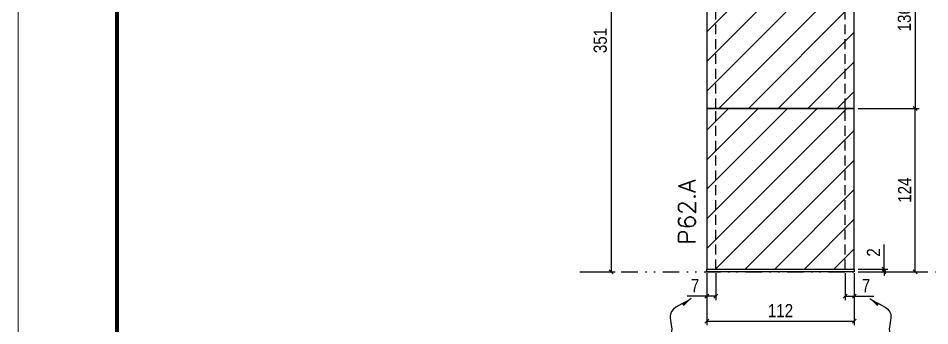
# Model space of a CAD drawing. Extents: x 28748 to 35002, y 14885 to 43501.
# Drawn here: x 31932 to 32624, y 37058 to 37292 of the extents above; entities that cross this region are included whole.
import ezdxf

# ---------------------------------------------------------------- set-up
doc = ezdxf.new("R2010")
doc.units = 0
for name, pattern in [('DASHED', [0.75, 0.5, -0.25]), ('DIVIDE2', [0.625, 0.25, -0.125, 0, -0.125, 0, -0.125]), ('HIDDEN', [0.375, 0.25, -0.125])]:
    doc.linetypes.add(name, pattern=pattern)
for name, color, linetype in [('COTA', 241, 'Continuous'), ('Nível', 160, 'Continuous'), ('Painéis', 200, 'Continuous'), ('Sarrafo de Pressão', 42, 'HIDDEN')]:
    doc.layers.add(name, color=color, linetype=linetype)
for name, color, linetype, lineweight in [('Folhas', 255, 'Continuous', 9), ('Hachura', 251, 'Continuous', 9), ('SARRAFO DE PRESSAO', 251, 'DASHED', 9), ('Texto Seção', 7, 'Continuous', 15)]:
    doc.layers.add(name, color=color, linetype=linetype, lineweight=lineweight)
doc.styles.add('COTA TECNICA', font='techl___.ttf', dxfattribs={"height": 10})
doc.styles.add('COTA TECNICA-50', font='techl___.ttf', dxfattribs={"height": 10})
doc.styles.add('REGUA-120', font='ROMANS.shx', dxfattribs={"height": 15})
doc.styles.get("Standard").update_dxf_attribs({"font": 'arial.ttf'})
doc.dimstyles.new('COTA PAINEL-50', dxfattribs={"dimtxt": 10, "dimasz": 3, "dimexe": 3, "dimexo": 3, "dimgap": 3, "dimtad": 1, "dimdec": 1, "dimzin": 12, "dimdsep": 46, "dimtxsty": 'COTA TECNICA-50', "dimblk1": 'OBLIQUE', "dimblk2": 'OBLIQUE', "dimsah": 1, "dimcen": 0.9, "dimclrd": 4, "dimclre": 4, "dimclrt": 240, "dimadec": 1, "dimazin": 3, "dimtfac": 1, "dimtdec": 1, "dimtmove": 0, "dimatfit": 3, "dimfxl": 1, "dimtolj": 1, "dimtzin": 12, "dimarcsym": 0})
doc.dimstyles.new('PAINEL', dxfattribs={"dimtxt": 10, "dimasz": 3, "dimexe": 3, "dimexo": 3, "dimgap": 3, "dimtad": 1, "dimdec": 1, "dimzin": 12, "dimdsep": 46, "dimtxsty": 'COTA TECNICA', "dimblk1": 'OBLIQUE', "dimblk2": 'OBLIQUE', "dimsah": 1, "dimcen": 0.9, "dimclrd": 4, "dimclre": 4, "dimclrt": 240, "dimadec": 1, "dimazin": 3, "dimtfac": 1, "dimtdec": 1, "dimtmove": 0, "dimatfit": 3, "dimfxl": 1, "dimtolj": 1, "dimtzin": 12, "dimarcsym": 0})
doc.dimstyles.get("Standard").update_dxf_attribs({"dimtxt": 0.18, "dimasz": 0.18, "dimexe": 0.18, "dimexo": 0.0625, "dimgap": 0.09, "dimtad": 0, "dimtih": 1, "dimtoh": 1, "dimdec": 4, "dimzin": 0, "dimdsep": 46, "dimtxsty": 'Standard', "dimcen": 0.09, "dimadec": 0, "dimazin": 0, "dimtfac": 1, "dimtdec": 4, "dimtofl": 0, "dimtmove": 0, "dimatfit": 3, "dimfxl": 1, "dimtolj": 1, "dimtzin": 0, "dimarcsym": 0})

# ---------------------------------------------------------------- blocks, each defined once
blk = doc.blocks.new('9999999999')
at = {"layer": 'Folhas'}
blk.add_lwpolyline([(98138.98, 34190.21), (99623.98, 34190.21), (99623.98, 35240.21), (98138.98, 35240.21)], close=True, dxfattribs=at)
at = {"layer": 'Folhas', "color": 30, "const_width": 3}
blk.add_lwpolyline([(98213.98, 34230.21), (99583.98, 34230.21), (99583.98, 35200.21), (98213.98, 35200.21)], close=True, dxfattribs=at)
blk = doc.blocks.new('_Oblique')
at = {"color": 0, "linetype": 'ByBlock', "lineweight": -2}
blk.add_line((-0.5, -0.5), (0.5, 0.5), dxfattribs=at)
blk = doc.blocks.new('*D1595')
at = {"layer": 'COTA', "color": 4, "linetype": 'ByBlock', "lineweight": -2, "transparency": 16777216}
for p, q in [((32361.07, 37450.15), (32384.78, 37450.15)), ((32381.78, 37450.15), (32381.78, 37099.15)), ((32361.07, 37099.15), (32384.78, 37099.15))]:
    blk.add_line(p, q, dxfattribs=at)
at = {"layer": 'Defpoints', "color": 0, "linetype": 'ByBlock', "transparency": 16777216}
for p in [(32358.07, 37450.15), (32358.07, 37099.15), (32381.78, 37099.15)]:
    blk.add_point(p, dxfattribs=at)
at = {"layer": 'COTA', "color": 4, "linetype": 'ByBlock', "lineweight": -2, "transparency": 16777216, "xscale": 3, "yscale": 3, "zscale": 3}
for p, rotation in [((32381.78, 37450.15), 90), ((32381.78, 37099.15), 270)]:
    blk.add_blockref('_Oblique', p, dxfattribs=dict(at, rotation=rotation))
at = {"layer": 'COTA', "color": 240, "linetype": 'ByBlock', "transparency": 16777216, "insert": (32373.56, 37274.65), "char_height": 10, "attachment_point": 5, "rotation": 90, "style": 'COTA TECNICA'}
blk.add_mtext('\\A1;351', dxfattribs=at)
blk = doc.blocks.new('*D478')
at = {"layer": 'COTA', "color": 4, "lineweight": -2, "transparency": 16777216}
for p, q in [((32454.36, 37098.15), (32454.36, 37058.7)), ((32566.36, 37098.15), (32566.36, 37058.7)), ((32454.36, 37061.7), (32566.36, 37061.7))]:
    blk.add_line(p, q, dxfattribs=at)
at = {"layer": 'Defpoints', "color": 0, "transparency": 16777216}
for p in [(32454.36, 37101.15), (32566.36, 37101.15), (32566.36, 37061.7)]:
    blk.add_point(p, dxfattribs=at)
at = {"layer": 'COTA', "color": 4, "lineweight": -2, "transparency": 16777216, "xscale": 3, "yscale": 3, "zscale": 3, "rotation": 180}
blk.add_blockref('_Oblique', (32454.36, 37061.7), dxfattribs=at)
at = {"layer": 'COTA', "color": 4, "lineweight": -2, "transparency": 16777216, "xscale": 3, "yscale": 3, "zscale": 3}
blk.add_blockref('_Oblique', (32566.36, 37061.7), dxfattribs=at)
at = {"layer": 'COTA', "color": 240, "transparency": 16777216, "insert": (32510.36, 37069.76), "char_height": 10, "attachment_point": 5, "style": 'COTA TECNICA'}
blk.add_mtext('\\A1;112', dxfattribs=at)
blk = doc.blocks.new('*D479')
at = {"layer": 'COTA', "color": 4, "lineweight": -2, "transparency": 16777216}
for p, q in [((32454.36, 37096.15), (32454.36, 37077.64)), ((32461.36, 37098.15), (32461.36, 37077.64)), ((32454.36, 37080.64), (32439.63, 37080.64)), ((32461.36, 37080.64), (32454.36, 37080.64))]:
    blk.add_line(p, q, dxfattribs=at)
at = {"layer": 'Defpoints', "color": 0, "transparency": 16777216}
for p in [(32461.36, 37101.15), (32454.36, 37099.15), (32454.36, 37080.64)]:
    blk.add_point(p, dxfattribs=at)
at = {"layer": 'COTA', "color": 4, "lineweight": -2, "transparency": 16777216, "xscale": 3, "yscale": 3, "zscale": 3, "rotation": 180}
blk.add_blockref('_Oblique', (32454.36, 37080.64), dxfattribs=at)
at = {"layer": 'COTA', "color": 4, "lineweight": -2, "transparency": 16777216, "xscale": 3, "yscale": 3, "zscale": 3}
blk.add_blockref('_Oblique', (32461.36, 37080.64), dxfattribs=at)
at = {"layer": 'COTA', "color": 240, "transparency": 16777216, "insert": (32445.49, 37088.71), "char_height": 10, "attachment_point": 5, "style": 'COTA TECNICA-50'}
blk.add_mtext('\\A1;7', dxfattribs=at)
blk = doc.blocks.new('*D480')
at = {"layer": 'COTA', "color": 4, "lineweight": -2, "transparency": 16777216}
for p, q in [((32559.36, 37098.15), (32559.36, 37077.64)), ((32566.36, 37096.15), (32566.36, 37077.64)), ((32559.36, 37080.64), (32566.36, 37080.64)), ((32566.36, 37080.64), (32581.09, 37080.64))]:
    blk.add_line(p, q, dxfattribs=at)
at = {"layer": 'Defpoints', "color": 0, "transparency": 16777216}
for p in [(32559.36, 37101.15), (32566.36, 37099.15), (32566.36, 37080.64)]:
    blk.add_point(p, dxfattribs=at)
at = {"layer": 'COTA', "color": 4, "lineweight": -2, "transparency": 16777216, "xscale": 3, "yscale": 3, "zscale": 3, "rotation": 180}
blk.add_blockref('_Oblique', (32559.36, 37080.64), dxfattribs=at)
at = {"layer": 'COTA', "color": 4, "lineweight": -2, "transparency": 16777216, "xscale": 3, "yscale": 3, "zscale": 3}
blk.add_blockref('_Oblique', (32566.36, 37080.64), dxfattribs=at)
at = {"layer": 'COTA', "color": 240, "transparency": 16777216, "insert": (32575.23, 37088.71), "char_height": 10, "attachment_point": 5, "style": 'COTA TECNICA-50'}
blk.add_mtext('\\A1;7', dxfattribs=at)
blk = doc.blocks.new('*D481')
at = {"layer": 'COTA', "color": 4, "lineweight": -2, "transparency": 16777216}
for p, q in [((32569.36, 37223.15), (32615.6, 37223.15)), ((32612.6, 37099.15), (32612.6, 37223.15)), ((32569.36, 37099.15), (32615.6, 37099.15))]:
    blk.add_line(p, q, dxfattribs=at)
at = {"layer": 'Defpoints', "color": 0, "transparency": 16777216}
for p in [(32566.36, 37223.15), (32612.6, 37223.15), (32566.36, 37099.15)]:
    blk.add_point(p, dxfattribs=at)
at = {"layer": 'COTA', "color": 4, "lineweight": -2, "transparency": 16777216, "xscale": 3, "yscale": 3, "zscale": 3}
for p, rotation in [((32612.6, 37223.15), 90), ((32612.6, 37099.15), 270)]:
    blk.add_blockref('_Oblique', p, dxfattribs=dict(at, rotation=rotation))
at = {"layer": 'COTA', "color": 240, "transparency": 16777216, "insert": (32604.53, 37161.15), "char_height": 10, "attachment_point": 5, "rotation": 90, "style": 'COTA TECNICA-50'}
blk.add_mtext('\\A1;124', dxfattribs=at)
blk = doc.blocks.new('*D482')
at = {"layer": 'COTA', "color": 4, "lineweight": -2, "transparency": 16777216}
for p, q in [((32588.89, 37101.15), (32588.89, 37119.95)), ((32569.36, 37101.15), (32591.89, 37101.15)), ((32588.89, 37099.15), (32588.89, 37101.15)), ((32569.36, 37099.15), (32591.89, 37099.15)), ((32588.89, 37099.15), (32588.89, 37096.15))]:
    blk.add_line(p, q, dxfattribs=at)
at = {"layer": 'Defpoints', "color": 0, "transparency": 16777216}
for p in [(32566.36, 37101.15), (32566.36, 37099.15), (32588.89, 37099.15)]:
    blk.add_point(p, dxfattribs=at)
at = {"layer": 'COTA', "color": 4, "lineweight": -2, "transparency": 16777216, "xscale": 3, "yscale": 3, "zscale": 3}
for p, rotation in [((32588.89, 37101.15), 270), ((32588.89, 37099.15), 90)]:
    blk.add_blockref('_Oblique', p, dxfattribs=dict(at, rotation=rotation))
at = {"layer": 'COTA', "color": 240, "transparency": 16777216, "insert": (32580.89, 37113.9), "char_height": 10, "attachment_point": 5, "rotation": 90, "style": 'COTA TECNICA-50'}
blk.add_mtext('\\A1;2', dxfattribs=at)
blk = doc.blocks.new('*D483')
at = {"layer": 'COTA', "color": 4, "linetype": 'ByBlock', "lineweight": -2, "transparency": 16777216}
for p, q in [((32569.36, 37359.15), (32615.6, 37359.15)), ((32612.6, 37359.15), (32612.6, 37223.15)), ((32569.36, 37223.15), (32615.6, 37223.15))]:
    blk.add_line(p, q, dxfattribs=at)
at = {"layer": 'Defpoints', "color": 0, "linetype": 'ByBlock', "transparency": 16777216}
for p in [(32566.36, 37359.15), (32566.36, 37223.15), (32612.6, 37223.15)]:
    blk.add_point(p, dxfattribs=at)
at = {"layer": 'COTA', "color": 4, "linetype": 'ByBlock', "lineweight": -2, "transparency": 16777216, "xscale": 3, "yscale": 3, "zscale": 3}
for p, rotation in [((32612.6, 37359.15), 90), ((32612.6, 37223.15), 270)]:
    blk.add_blockref('_Oblique', p, dxfattribs=dict(at, rotation=rotation))
at = {"layer": 'COTA', "color": 240, "linetype": 'ByBlock', "transparency": 16777216, "insert": (32604.38, 37291.15), "char_height": 10, "attachment_point": 5, "rotation": 90, "style": 'COTA TECNICA'}
blk.add_mtext('\\A1;136', dxfattribs=at)

msp = doc.modelspace()

# ---------------------------------------------------------------- hatches: boundary and pattern name
at = {"layer": 'Hachura'}
h = msp.add_hatch(dxfattribs=at)
h.set_pattern_fill('ANSI31', color=256, scale=5)
h.paths.add_polyline_path([(32566.36, 37339.15), (32555.36, 37339.15), (32555.36, 37359.15), (32488.36, 37359.15), (32488.36, 37339.15), (32454.36, 37339.15), (32454.36, 37223.15), (32566.36, 37223.15)])
at = {"layer": 'Hachura', "linetype": 'ByBlock'}
h = msp.add_hatch(dxfattribs=at)
h.set_pattern_fill('ANSI31', color=256, scale=5)
h.set_pattern_definition([(45, (-100281.091, 8260.539), (-11.2253202, 11.2253202), [])])
h.paths.add_polyline_path([(32566.36, 37223.15), (32454.36, 37223.15), (32454.36, 37101.15), (32566.36, 37101.15)])

# ---------------------------------------------------------------- linework, layer by layer
at = {"layer": 'Nível', "color": 4, "linetype": 'DIVIDE2', "ltscale": 50}
msp.add_line((32358.07, 37099.15), (33368.41, 37099.15), dxfattribs=at)
at = {"layer": 'Painéis'}
msp.add_lwpolyline([(32454.36, 37339.15), (32454.36, 37223.15), (32566.36, 37223.15), (32566.36, 37339.15)], dxfattribs=at)
for points in [[(32454.36, 37101.15), (32566.36, 37101.15), (32566.36, 37223.15), (32454.36, 37223.15)], [(32454.36, 37101.15), (32566.36, 37101.15), (32566.36, 37099.15), (32454.36, 37099.15)]]:
    msp.add_lwpolyline(points, close=True, dxfattribs=at)
at = {"layer": 'Sarrafo de Pressão', "ltscale": 30}
for p, q in [((32461.36, 37223.15), (32461.36, 37339.15)), ((32559.36, 37223.15), (32559.36, 37339.15)), ((32461.36, 37101.15), (32461.36, 37223.15)), ((32559.36, 37101.15), (32559.36, 37223.15))]:
    msp.add_line(p, q, dxfattribs=at)

# ---------------------------------------------------------------- block references
at = {"layer": 'SARRAFO DE PRESSAO', "color": 6, "linetype": 'ByBlock'}
msp.add_blockref('9999999999', (-66207.14, 2517.66), dxfattribs=at)

# ---------------------------------------------------------------- texts
at = {"layer": 'Texto Seção', "insert": (32445.81, 37119.62), "char_height": 13, "width": 285.3299, "attachment_point": 7, "rotation": 90, "style": 'REGUA-120'}
msp.add_mtext('P62.A', dxfattribs=at)

# ---------------------------------------------------------------- dimensions: what is measured, and where the dimension line sits
at = {"layer": 'COTA', "linetype": 'ByBlock'}
dim = msp.add_linear_dim(base=(32381.78, 37099.15), p1=(32358.07, 37450.15), p2=(32358.07, 37099.15), angle=90, dimstyle='PAINEL', dxfattribs=at)
dim.commit()
dim.dimension.update_dxf_attribs({"geometry": '*D1595', "text_midpoint": (32381.78, 37274.65), "dimtype": 160})
dim = msp.add_linear_dim(base=(32612.6, 37223.15), p1=(32566.36, 37359.15), p2=(32566.36, 37223.15), angle=90, dimstyle='PAINEL', dxfattribs=at)
dim.commit()
dim.dimension.update_dxf_attribs({"geometry": '*D483', "text_midpoint": (32604.38, 37291.15)})
at = {"layer": 'COTA'}
for base, p1, p2, angle, picture, middle in [((32612.6, 37223.15), (32566.36, 37099.15), (32566.36, 37223.15), 90, '*D481', (32604.53, 37161.15)), ((32454.36, 37080.64), (32461.36, 37101.15), (32454.36, 37099.15), 180, '*D479', (32445.49, 37088.71))]:
    dim = msp.add_linear_dim(base=base, p1=p1, p2=p2, angle=angle, dimstyle='COTA PAINEL-50', dxfattribs=at)
    dim.commit()
    dim.dimension.update_dxf_attribs({"geometry": picture, "text_midpoint": middle})
dim = msp.add_linear_dim(base=(32588.89, 37099.15), p1=(32566.36, 37101.15), p2=(32566.36, 37099.15), angle=90, dimstyle='COTA PAINEL-50', dxfattribs=at)
dim.commit()
dim.dimension.update_dxf_attribs({"geometry": '*D482', "text_midpoint": (32588.89, 37113.9), "dimtype": 160})
dim = msp.add_linear_dim(base=(32566.36, 37061.7), p1=(32454.36, 37101.15), p2=(32566.36, 37101.15), dimstyle='PAINEL', override={"dimarcsym": 2}, dxfattribs=at)
dim.commit()
dim.dimension.update_dxf_attribs({"geometry": '*D478', "text_midpoint": (32510.36, 37069.76)})
dim = msp.add_linear_dim(base=(32566.36, 37080.64), p1=(32559.36, 37101.15), p2=(32566.36, 37099.15), dimstyle='COTA PAINEL-50', dxfattribs=at)
dim.commit()
dim.dimension.update_dxf_attribs({"geometry": '*D480', "text_midpoint": (32575.23, 37088.71)})

# ---------------------------------------------------------------- leaders
at = {"layer": 'COTA', "path_type": 1}
for points in [[(32442.53, 37078.97), (32426.75, 37067.14), (32427.67, 37054.13), (32422.12, 37044.35)], [(32578.19, 37078.97), (32593.97, 37067.14), (32593.05, 37054.13), (32598.6, 37044.35)]]:
    msp.add_leader(points, dimstyle='Standard', override={"dimasz": 8}, dxfattribs=at)

doc.saveas('drawing.dxf')
